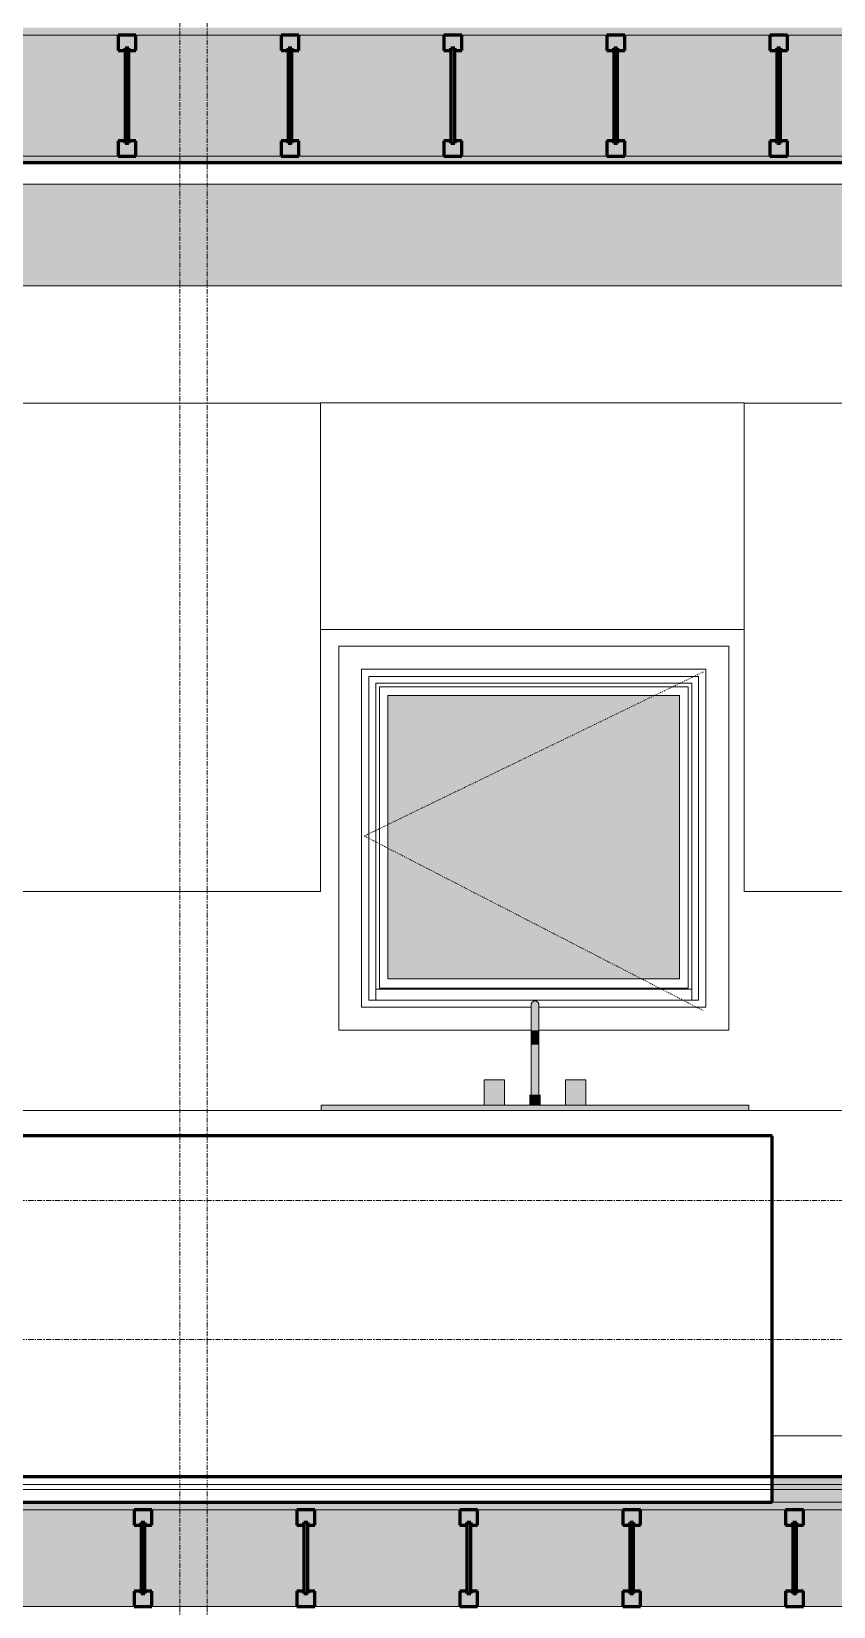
# Model space of a CAD drawing. Header units: inches. Extents: x -3207 to -1923, y -226 to 478.
# Drawn here: x -2639.2 to -2560.4, y -7.9 to 146.9 of the extents above; entities that cross this region are included whole.
import ezdxf

# ---------------------------------------------------------------- set-up
doc = ezdxf.new("R2010")
doc.units = ezdxf.units.IN
doc.header["$MEASUREMENT"] = 0
doc.linetypes.add('Dash 1_16_', pattern=[0.125, 0.0625, -0.0625])
doc.linetypes.add('Grid Line 1_2_', pattern=[0.875, 0.5, -0.125, 0.125, -0.125])
for name, color, linetype, lineweight in [('A-FLOR', 192, 'Continuous', 18), ('A-FLOR-1', 192, 'Continuous', 60), ('A-FLOR-LEVL-1', 51, 'Grid Line 1_2_', 9), ('A-FLOR-MCUT', 51, 'Continuous', 18), ('A-FLOR-PATT-1', 8, 'Continuous', 9), ('A-GLAZ', 151, 'Continuous', 18), ('A-GLAZ-1', 151, 'Continuous', 9), ('A-GLAZ-3', 151, 'Dash 1_16_', 9), ('M-HVAC-DUCT', 70, 'Continuous', 9), ('P-SANR-FIXT', 6, 'Continuous', 9), ('Q-CASE', 31, 'Continuous', 9), ('Q-CASE-1', 31, 'Continuous', 60), ('S-BEAM', 12, 'Continuous', 9), ('S-BEAM-1', 12, 'Continuous', 60), ('S-GRID-1', 1, 'Grid Line 1_2_', 9)]:
    doc.layers.add(name, color=color, linetype=linetype, lineweight=lineweight)
pattern_1 = [(0, (-2625.466, 124.937), (0, 2.399), []), (315, (-2625.466, 124.937), (2.398506, 0), [3.393, -3.393]), (45, (-2625.466, 124.937), (2.398506, 0), [3.393, -3.393])]
pattern_2 = [(161.57, (-2625.226, 125.177), (-1.92045124, 0.00015035), [0, -13.661, 1.517, 0]), (18.43, (-2625.706, 125.177), (-1.92045124, -0.00015035), [0, -13.661, 1.517, 0]), (108.43, (-2625.226, 125.177), (0.9599691, -4.80073665), [4.553, -10.625]), (71.57, (-2625.706, 125.177), (0.9599691, 4.80073665), [4.553, -10.625])]

# ---------------------------------------------------------------- blocks, each defined once
blk = doc.blocks.new('OD_CW_Base Cabinet - OD_CW_Base Cabinet-1596529-Section 12')
at = {"layer": 'Q-CASE'}
for p, q in [((-2666.34, 38.38), (-2666.34, 40.87)), ((-2526.71, 40.87), (-2666.34, 40.87)), ((-2566.43, 8.88), (-2527.86, 8.88))]:
    blk.add_line(p, q, dxfattribs=at)
blk = doc.blocks.new('OD_CW_Base Cabinet - OD_CW_Base Cabinet-1584419-Section 12')
at = {"layer": 'Q-CASE-1'}
for p, q in [((-2675.51, 38.37), (-2675.51, 2.37)), ((-2566.43, 38.37), (-2675.51, 38.37)), ((-2566.43, 2.37), (-2566.43, 38.37)), ((-2675.51, 2.37), (-2566.43, 2.37))]:
    blk.add_line(p, q, dxfattribs=at)
blk = doc.blocks.new('OD_CW_Upper Cabinet - OD_CW_Upper Cabinet-2238372-Section 12')
at = {"layer": 'Q-CASE'}
for p, q in [((-2610.77, 110.37), (-2666.34, 110.37)), ((-2666.34, 110.37), (-2666.34, 62.38)), ((-2610.77, 110.37), (-2610.77, 62.38)), ((-2666.34, 62.38), (-2610.77, 62.38))]:
    blk.add_line(p, q, dxfattribs=at)
blk = doc.blocks.new('Plywood Web Joist - 9 1_2_ TJI360 _ 16_ O_C_-2237540-Section 12')
at = {"layer": 'S-BEAM-1'}
for p, q in [((-2501.09, 1.62), (-2501.09, 0.12)), ((-2499.34, 1.62), (-2501.09, 1.62)), ((-2499.34, 0.12), (-2499.34, 1.62)), ((-2501.09, 0.12), (-2500.4, 0.12)), ((-2500.4, 0.12), (-2500.4, 0.37)), ((-2500.4, 0.37), (-2500.02, 0.37)), ((-2500.4, 0.37), (-2500.4, -6.6)), ((-2500.02, 0.37), (-2500.4, 0.37)), ((-2500.02, 0.37), (-2500.02, 0.12)), ((-2500.02, -6.6), (-2500.02, 0.37)), ((-2500.02, 0.12), (-2499.34, 0.12)), ((-2500.4, -6.38), (-2501.09, -6.38)), ((-2501.09, -6.38), (-2501.09, -7.88)), ((-2500.4, -6.6), (-2500.4, -6.38)), ((-2500.02, -6.6), (-2500.4, -6.6)), ((-2500.4, -6.6), (-2500.02, -6.6)), ((-2499.34, -6.38), (-2500.02, -6.38)), ((-2500.02, -6.38), (-2500.02, -6.6)), ((-2499.34, -7.88), (-2499.34, -6.38)), ((-2501.09, -7.88), (-2499.34, -7.88))]:
    blk.add_line(p, q, dxfattribs=at)
blk = doc.blocks.new('Plywood Web Joist - 9 1_2_ TJI360 _ 16_ O_C_-2284181-Section 12')
at = {"layer": 'S-BEAM-1'}
for p, q in [((-2629.09, 1.62), (-2629.09, 0.12)), ((-2627.34, 1.62), (-2629.09, 1.62)), ((-2627.34, 0.12), (-2627.34, 1.62)), ((-2629.09, 0.12), (-2628.4, 0.12)), ((-2628.4, 0.12), (-2628.4, 0.37)), ((-2628.4, 0.37), (-2628.02, 0.37)), ((-2628.4, 0.37), (-2628.4, -6.6)), ((-2628.02, 0.37), (-2628.4, 0.37)), ((-2628.02, 0.37), (-2628.02, 0.12)), ((-2628.02, -6.6), (-2628.02, 0.37)), ((-2628.02, 0.12), (-2627.34, 0.12)), ((-2628.4, -6.38), (-2629.09, -6.38)), ((-2629.09, -6.38), (-2629.09, -7.88)), ((-2628.4, -6.6), (-2628.4, -6.38)), ((-2628.02, -6.6), (-2628.4, -6.6)), ((-2628.4, -6.6), (-2628.02, -6.6)), ((-2627.34, -6.38), (-2628.02, -6.38)), ((-2628.02, -6.38), (-2628.02, -6.6)), ((-2627.34, -7.88), (-2627.34, -6.38)), ((-2629.09, -7.88), (-2627.34, -7.88))]:
    blk.add_line(p, q, dxfattribs=at)
blk = doc.blocks.new('Sink - Kitchen - Double - 42_x21_ - Private-365322-Section 12')
at = {"layer": 'P-SANR-FIXT'}
for points in [[(-2589.98, 48.75), (-2589.71, 48.75), (-2589.71, 51.62), (-2589.87, 51.59), (-2590, 51.47), (-2590.07, 51.33), (-2590.07, 50.82), (-2590.07, 50.28), (-2590.08, 49.17), (-2590.07, 48.75), (-2590, 48.75)], [(-2589.34, 48.75), (-2589.33, 50.68), (-2589.35, 51.35), (-2589.43, 51.5), (-2589.54, 51.59), (-2589.71, 51.62), (-2589.71, 48.75), (-2589.38, 48.75)], [(-2589.83, 47.38), (-2589.71, 47.38), (-2589.71, 48.75), (-2590.07, 48.75), (-2590.06, 47.38), (-2589.87, 47.38)], [(-2589.54, 47.38), (-2589.34, 47.38), (-2589.34, 48.75), (-2589.71, 48.75), (-2589.71, 47.38), (-2589.58, 47.38)], [(-2590.08, 42.38), (-2589.71, 42.38), (-2589.71, 47.38), (-2590.07, 47.38), (-2590.08, 43.22)], [(-2589.33, 42.38), (-2589.35, 47.38), (-2589.71, 47.38), (-2589.71, 42.38), (-2589.34, 42.38)], [(-2593.74, 41.38), (-2592.71, 41.38), (-2592.71, 43.88), (-2594.71, 43.88), (-2594.71, 41.38), (-2593.93, 41.38)], [(-2585.28, 41.38), (-2584.71, 41.38), (-2584.71, 43.88), (-2586.71, 43.88), (-2586.71, 41.38), (-2585.32, 41.38)], [(-2589.21, 41.38), (-2589.21, 42.38), (-2590.21, 42.38), (-2590.21, 41.38), (-2589.23, 41.38)], [(-2569.56, 40.87), (-2568.71, 40.87), (-2568.71, 41.38), (-2610.71, 41.38), (-2610.71, 40.87), (-2572.21, 40.87)]]:
    blk.add_hatch(color=256, dxfattribs=at).paths.add_polyline_path(points, flags=0)
for p, q in [((-2590.08, 48.75), (-2590.08, 42.38)), ((-2590.08, 48.75), (-2590.08, 47.38)), ((-2589.33, 42.38), (-2589.33, 48.75)), ((-2589.33, 47.38), (-2589.33, 48.75)), ((-2589.71, 47.38), (-2590.07, 47.38)), ((-2589.34, 47.38), (-2589.71, 47.38)), ((-2594.71, 43.88), (-2594.71, 41.38)), ((-2594.71, 43.88), (-2592.71, 43.88)), ((-2592.71, 41.38), (-2592.71, 43.88)), ((-2586.71, 43.88), (-2586.71, 41.38)), ((-2586.71, 43.88), (-2584.71, 43.88)), ((-2584.71, 41.38), (-2584.71, 43.88)), ((-2590.21, 42.38), (-2590.21, 41.38)), ((-2590.21, 42.38), (-2589.21, 42.38)), ((-2589.21, 41.38), (-2589.21, 42.38)), ((-2610.71, 41.38), (-2568.71, 41.38)), ((-2610.71, 40.87), (-2610.71, 41.38)), ((-2568.71, 40.87), (-2568.71, 41.38))]:
    blk.add_line(p, q, dxfattribs=at)
at = {"layer": 'P-SANR-FIXT', "flags": 128}
for points in [[(-2590.08, 51.25), (-2590.08, 51.26), (-2590.08, 51.28), (-2590.08, 51.29), (-2590.08, 51.31), (-2590.07, 51.32), (-2590.07, 51.34), (-2590.07, 51.35), (-2590.06, 51.37), (-2590.06, 51.38), (-2590.05, 51.4), (-2590.04, 51.41), (-2590.04, 51.42), (-2590.03, 51.44), (-2590.02, 51.45), (-2590.01, 51.46), (-2590.01, 51.47), (-2590, 51.49), (-2589.99, 51.5), (-2589.98, 51.51), (-2589.97, 51.52), (-2589.96, 51.53), (-2589.94, 51.54), (-2589.93, 51.55), (-2589.92, 51.56), (-2589.91, 51.57), (-2589.89, 51.57), (-2589.88, 51.58), (-2589.87, 51.59), (-2589.85, 51.59), (-2589.84, 51.6), (-2589.83, 51.6), (-2589.81, 51.61), (-2589.8, 51.61), (-2589.78, 51.62), (-2589.77, 51.62), (-2589.75, 51.62), (-2589.74, 51.62), (-2589.72, 51.62), (-2589.71, 51.62), (-2589.71, 51.62)], [(-2590.08, 48.75), (-2590.08, 48.85), (-2590.08, 48.95), (-2590.08, 49.05), (-2590.08, 49.15), (-2590.08, 49.25), (-2590.08, 49.34), (-2590.08, 49.44), (-2590.08, 49.54), (-2590.08, 49.63), (-2590.08, 49.72), (-2590.08, 49.81), (-2590.08, 49.9), (-2590.08, 49.99), (-2590.08, 50.08), (-2590.08, 50.16), (-2590.08, 50.24), (-2590.08, 50.32), (-2590.08, 50.4), (-2590.08, 50.47), (-2590.08, 50.54), (-2590.08, 50.61), (-2590.08, 50.68), (-2590.08, 50.74), (-2590.08, 50.8), (-2590.08, 50.85), (-2590.08, 50.91), (-2590.08, 50.95), (-2590.08, 51), (-2590.08, 51.04), (-2590.08, 51.08), (-2590.08, 51.11), (-2590.08, 51.15), (-2590.08, 51.17), (-2590.08, 51.19), (-2590.08, 51.21), (-2590.08, 51.23), (-2590.08, 51.24), (-2590.08, 51.25), (-2590.08, 51.25), (-2590.08, 51.25)], [(-2590.08, 51.25), (-2590.08, 51.25), (-2590.08, 51.24), (-2590.08, 51.23), (-2590.08, 51.22), (-2590.08, 51.2), (-2590.08, 51.18), (-2590.08, 51.15), (-2590.08, 51.12), (-2590.08, 51.09), (-2590.08, 51.05), (-2590.08, 51.01), (-2590.08, 50.97), (-2590.08, 50.92), (-2590.08, 50.87), (-2590.08, 50.81), (-2590.08, 50.76), (-2590.08, 50.69), (-2590.08, 50.63), (-2590.08, 50.56), (-2590.08, 50.49), (-2590.08, 50.42), (-2590.08, 50.34), (-2590.08, 50.26), (-2590.08, 50.18), (-2590.08, 50.1), (-2590.08, 50.02), (-2590.08, 49.93), (-2590.08, 49.84), (-2590.08, 49.75), (-2590.08, 49.66), (-2590.08, 49.56), (-2590.08, 49.47), (-2590.08, 49.37), (-2590.08, 49.27), (-2590.08, 49.17), (-2590.08, 49.08), (-2590.08, 48.98), (-2590.08, 48.88), (-2590.08, 48.78), (-2590.08, 48.75)], [(-2589.71, 51.62), (-2589.69, 51.62), (-2589.68, 51.62), (-2589.66, 51.62), (-2589.65, 51.62), (-2589.63, 51.62), (-2589.62, 51.61), (-2589.6, 51.61), (-2589.59, 51.61), (-2589.57, 51.6), (-2589.56, 51.6), (-2589.55, 51.59), (-2589.53, 51.58), (-2589.52, 51.58), (-2589.51, 51.57), (-2589.49, 51.56), (-2589.48, 51.55), (-2589.47, 51.54), (-2589.46, 51.53), (-2589.45, 51.52), (-2589.44, 51.51), (-2589.43, 51.5), (-2589.42, 51.49), (-2589.41, 51.48), (-2589.4, 51.47), (-2589.39, 51.45), (-2589.38, 51.44), (-2589.37, 51.43), (-2589.37, 51.41), (-2589.36, 51.4), (-2589.36, 51.39), (-2589.35, 51.37), (-2589.35, 51.36), (-2589.34, 51.34), (-2589.34, 51.33), (-2589.34, 51.31), (-2589.33, 51.3), (-2589.33, 51.28), (-2589.33, 51.27), (-2589.33, 51.25), (-2589.33, 51.25)], [(-2589.33, 51.25), (-2589.33, 51.25), (-2589.33, 51.24), (-2589.33, 51.23), (-2589.33, 51.22), (-2589.33, 51.2), (-2589.33, 51.18), (-2589.33, 51.15), (-2589.33, 51.12), (-2589.33, 51.09), (-2589.33, 51.05), (-2589.33, 51.01), (-2589.33, 50.97), (-2589.33, 50.92), (-2589.33, 50.87), (-2589.33, 50.81), (-2589.33, 50.76), (-2589.33, 50.69), (-2589.33, 50.63), (-2589.33, 50.56), (-2589.33, 50.49), (-2589.33, 50.42), (-2589.33, 50.34), (-2589.33, 50.26), (-2589.33, 50.18), (-2589.33, 50.1), (-2589.33, 50.02), (-2589.33, 49.93), (-2589.33, 49.84), (-2589.33, 49.75), (-2589.33, 49.66), (-2589.33, 49.56), (-2589.33, 49.47), (-2589.33, 49.37), (-2589.33, 49.27), (-2589.33, 49.17), (-2589.33, 49.08), (-2589.33, 48.98), (-2589.33, 48.88), (-2589.33, 48.78), (-2589.33, 48.75)], [(-2589.33, 48.75), (-2589.33, 48.85), (-2589.33, 48.95), (-2589.33, 49.05), (-2589.33, 49.15), (-2589.33, 49.25), (-2589.33, 49.34), (-2589.33, 49.44), (-2589.33, 49.54), (-2589.33, 49.63), (-2589.33, 49.72), (-2589.33, 49.81), (-2589.33, 49.9), (-2589.33, 49.99), (-2589.33, 50.08), (-2589.33, 50.16), (-2589.33, 50.24), (-2589.33, 50.32), (-2589.33, 50.4), (-2589.33, 50.47), (-2589.33, 50.54), (-2589.33, 50.61), (-2589.33, 50.68), (-2589.33, 50.74), (-2589.33, 50.8), (-2589.33, 50.85), (-2589.33, 50.91), (-2589.33, 50.95), (-2589.33, 51), (-2589.33, 51.04), (-2589.33, 51.08), (-2589.33, 51.11), (-2589.33, 51.15), (-2589.33, 51.17), (-2589.33, 51.19), (-2589.33, 51.21), (-2589.33, 51.23), (-2589.33, 51.24), (-2589.33, 51.25), (-2589.33, 51.25), (-2589.33, 51.25)]]:
    blk.add_lwpolyline(points, dxfattribs=at)
blk = doc.blocks.new('OD_CW_Upper Cabinet - OD_CW_Upper Cabinet-2237366-Section 12')
at = {"layer": 'Q-CASE'}
for p, q in [((-2514.71, 110.37), (-2569.18, 110.37)), ((-2569.18, 110.37), (-2569.18, 62.38)), ((-2569.18, 62.38), (-2514.71, 62.38))]:
    blk.add_line(p, q, dxfattribs=at)
blk = doc.blocks.new('Window-Casement-Andersen-A_Series - 35-1_4_ x 35-1_4_-V9-Section 12')
at = {"layer": 'A-GLAZ'}
blk.add_hatch(color=256, dxfattribs=at).paths.add_polyline_path([(-2583.18, 53.8), (-2575.52, 53.8), (-2575.52, 81.63), (-2604.15, 81.63), (-2604.15, 53.8), (-2592.26, 53.8)], flags=0)
at = {"layer": 'A-GLAZ-1'}
for p, q in [((-2570.68, 86.47), (-2608.99, 86.47)), ((-2608.99, 86.47), (-2608.99, 48.75)), ((-2570.68, 48.75), (-2570.68, 86.47)), ((-2606.74, 51), (-2606.74, 84.22)), ((-2606.74, 84.22), (-2572.93, 84.22)), ((-2572.93, 84.22), (-2572.93, 51)), ((-2606.03, 83.51), (-2573.65, 83.51)), ((-2606.03, 51.71), (-2606.03, 83.51)), ((-2605.35, 51.71), (-2605.35, 82.83)), ((-2605.35, 82.83), (-2574.32, 82.83)), ((-2604.99, 52.87), (-2604.99, 82.47)), ((-2604.99, 82.47), (-2574.68, 82.47)), ((-2574.68, 82.47), (-2574.68, 52.87)), ((-2574.32, 82.83), (-2574.32, 51.71)), ((-2573.65, 83.51), (-2573.65, 51.71)), ((-2604.15, 53.8), (-2604.15, 81.63)), ((-2604.15, 81.63), (-2575.52, 81.63)), ((-2575.52, 81.63), (-2575.52, 53.8)), ((-2605.35, 52.77), (-2574.32, 52.77)), ((-2604.99, 52.87), (-2574.68, 52.87)), ((-2575.52, 53.8), (-2604.15, 53.8)), ((-2573.65, 51.71), (-2606.03, 51.71)), ((-2590.08, 51), (-2606.74, 51)), ((-2572.93, 51), (-2589.33, 51)), ((-2608.99, 48.75), (-2590.07, 48.75)), ((-2589.34, 48.75), (-2570.68, 48.75))]:
    blk.add_line(p, q, dxfattribs=at)
at = {"layer": 'A-GLAZ-3'}
for p, q in [((-2573.18, 83.95), (-2606.48, 67.83)), ((-2606.48, 67.83), (-2573.18, 50.67))]:
    blk.add_line(p, q, dxfattribs=at)
blk = doc.blocks.new('OD_CW_Upper Cabinet - OD_CW_Upper Cabinet-2238395-Section 12')
at = {"layer": 'Q-CASE'}
for p, q in [((-2569.18, 110.38), (-2610.77, 110.38)), ((-2610.77, 110.38), (-2610.77, 88.11)), ((-2569.18, 110.38), (-2569.18, 88.11)), ((-2610.77, 88.11), (-2569.18, 88.11))]:
    blk.add_line(p, q, dxfattribs=at)
blk = doc.blocks.new('Plywood Web Joist - 11 7_8_ TJI360 _ 16_ O_C_-2000566-Section 12')
at = {"layer": 'S-BEAM-1'}
for p, q in [((-2118.65, 146.5), (-2118.65, 145)), ((-2116.9, 146.5), (-2118.65, 146.5)), ((-2116.9, 145), (-2116.9, 146.5)), ((-2118.65, 145), (-2117.96, 145)), ((-2117.96, 145), (-2117.96, 145.25)), ((-2117.96, 145.25), (-2117.59, 145.25)), ((-2117.96, 145.25), (-2117.96, 135.9)), ((-2117.59, 145.25), (-2117.96, 145.25)), ((-2117.59, 145.25), (-2117.59, 145)), ((-2117.59, 135.9), (-2117.59, 145.25)), ((-2117.59, 145), (-2116.9, 145)), ((-2117.96, 136.12), (-2118.65, 136.12)), ((-2118.65, 136.12), (-2118.65, 134.62)), ((-2117.96, 135.9), (-2117.96, 136.12)), ((-2117.59, 135.9), (-2117.96, 135.9)), ((-2117.96, 135.9), (-2117.59, 135.9)), ((-2116.9, 136.12), (-2117.59, 136.12)), ((-2117.59, 136.12), (-2117.59, 135.9)), ((-2116.9, 134.62), (-2116.9, 136.12)), ((-2118.65, 134.62), (-2116.9, 134.62))]:
    blk.add_line(p, q, dxfattribs=at)

msp = doc.modelspace()

# ---------------------------------------------------------------- hatches: boundary and pattern name
at = {"layer": 'A-FLOR'}
h = msp.add_hatch(color=256, dxfattribs=at)
h.paths.add_polyline_path([(-2565.01919, 4.125), (-2502.08668, 4.125), (-2502.08668, 4.875), (-2502.71168, 4.875), (-2502.71168, 4.75), (-2525.9671, 4.75), (-2525.9671, 4.875), (-2566.42745, 4.875), (-2566.42745, 4.125)], flags=0)
h.paths.add_polyline_path([(-2715.31847, 4.125), (-2675.51231, 4.125), (-2675.51231, 4.875), (-2715.33668, 4.875), (-2715.33668, 4.125)], flags=0)
h.paths.add_polyline_path([(-2474.33668, 4.125), (-2474.33668, 4.875), (-2476.08786, 4.875), (-2476.08786, 4.125)], flags=0)
h.paths.add_polyline_path([(-2496.58668, 4.125), (-2494.08786, 4.125), (-2494.08786, 4.875), (-2496.58668, 4.875)], flags=0)
h = msp.add_hatch(color=256, dxfattribs=at)
h.paths.add_polyline_path([(-2715.33668, 2.375), (-2675.51231, 2.375), (-2675.51231, 3.625), (-2715.33668, 3.625), (-2715.33668, 3.19612)], flags=0)
h.paths.add_polyline_path([(-2474.33668, 2.375), (-2474.33668, 3.625), (-2476.08786, 3.625), (-2476.08786, 2.375)], flags=0)
h.paths.add_polyline_path([(-2502.71168, 2.375), (-2502.08668, 2.375), (-2502.08668, 3.625), (-2566.42745, 3.625), (-2566.42745, 2.375), (-2510.53336, 2.375)], flags=0)
h.paths.add_polyline_path([(-2494.08786, 2.375), (-2494.08786, 3.625), (-2496.58668, 3.625), (-2496.58668, 2.375)], flags=0)
at = {"layer": 'A-FLOR-PATT-1'}
h = msp.add_hatch(dxfattribs=at)
h.set_pattern_fill('FP_4', color=256, style=0, pattern_type=2)
h.set_pattern_definition(pattern_1)
h.paths.add_polyline_path([(-2715.33668, 146.5), (-2540.33668, 146.5), (-2540.33668, 147.25), (-2715.33668, 147.25)], flags=0)
h.paths.add_polyline_path([(-2024.58668, 146.5), (-2022.83668, 146.5), (-2022.83668, 147.25), (-2260.08668, 147.25), (-2260.08668, 146.5), (-2044.96168, 146.5)], flags=0)
h = msp.add_hatch(dxfattribs=at)
h.set_pattern_fill('FP_6', color=256, style=0, pattern_type=2)
h.set_pattern_definition(pattern_2)
h.paths.add_polyline_path([(-2715.33668, 134.625), (-2540.33668, 134.625), (-2540.33668, 146.5), (-2715.33668, 146.5), (-2715.33668, 142.10476)], flags=0)
h.paths.add_polyline_path([(-2238.10417, 134.625), (-2022.83668, 134.625), (-2022.83668, 146.5), (-2260.08668, 146.5), (-2260.08668, 134.625)], flags=0)
h = msp.add_hatch(dxfattribs=at)
h.set_pattern_fill('FP_1', color=256, style=0, pattern_type=2)
h.set_pattern_definition([(0, (-2625.466, 124.937), (15.36, 3.84), [0.634, -10.886, 0.634, -10.886, -61.44]), (0, (-2625.466, 124.937), (15.36, 3.84), [-23.04, 0.634, -22.406, 0.634, -10.886, -26.88]), (0, (-2625.466, 124.937), (15.36, 3.84), [-57.6, 0.634, -7.046, 0.634, -18.566]), (120, (-2619.706, 126.857), (-11.005538, 11.38215), [0.634, -10.886, 0.634, -10.886, -61.44]), (120, (-2619.706, 126.857), (-11.005538, 11.38215), [-23.04, 0.634, -22.406, 0.634, -10.886, -26.88]), (120, (-2619.706, 126.857), (-11.005538, 11.38215), [-57.6, 0.634, -7.046, 0.634, -18.566]), (240, (-2617.786, 134.537), (-4.354462, -15.22215), [0.634, -10.886, 0.634, -10.886, -61.44]), (240, (-2617.786, 134.537), (-4.354462, -15.22215), [-23.04, 0.634, -22.406, 0.634, -10.886, -26.88]), (240, (-2617.786, 134.537), (-4.354462, -15.22215), [-57.6, 0.634, -7.046, 0.634, -18.566])])
h.paths.add_polyline_path([(-2092.8086, 134), (-2056.71168, 134), (-2056.71168, 134.625), (-2260.08668, 134.625), (-2260.08668, 134), (-2129.13249, 134)], flags=0)
h.paths.add_polyline_path([(-2692.15282, 134), (-2540.33668, 134), (-2540.33668, 134.625), (-2709.08668, 134.625), (-2709.08668, 134)], flags=0)
h = msp.add_hatch(dxfattribs=at)
h.set_pattern_fill('FP_4', color=256, style=0, pattern_type=2)
h.set_pattern_definition(pattern_1)
h.paths.add_polyline_path([(-2476.08786, 3.625), (-2474.33668, 3.625), (-2474.33668, 4.125), (-2476.08786, 4.125)], flags=0)
h.paths.add_polyline_path([(-2715.30633, 3.625), (-2675.51231, 3.625), (-2675.51231, 4.125), (-2715.33668, 4.125), (-2715.33668, 3.625)], flags=0)
h.paths.add_polyline_path([(-2510.53336, 3.625), (-2502.08668, 3.625), (-2502.08668, 4.125), (-2566.42745, 4.125), (-2566.42745, 3.625), (-2523.71168, 3.625)], flags=0)
h.paths.add_polyline_path([(-2496.58668, 3.625), (-2494.08786, 3.625), (-2494.08786, 4.125), (-2496.58668, 4.125)], flags=0)
h = msp.add_hatch(dxfattribs=at)
h.set_pattern_fill('FP_4', color=256, style=0, pattern_type=2)
h.set_pattern_definition(pattern_1)
h.paths.add_polyline_path([(-2711.27418, 1.625), (-2494.08786, 1.625), (-2494.08786, 2.375), (-2715.33668, 2.375), (-2715.33668, 1.625), (-2714.85525, 1.625)], flags=0)
h.paths.add_polyline_path([(-2474.33668, 1.625), (-2474.33668, 2.375), (-2476.08786, 2.375), (-2476.08786, 1.625)], flags=0)
h = msp.add_hatch(dxfattribs=at)
h.set_pattern_fill('FP_6', color=256, style=0, pattern_type=2)
h.set_pattern_definition(pattern_2)
h.paths.add_polyline_path([(-2528.6953, -7.875), (-2494.08786, -7.875), (-2494.08786, 1.625), (-2715.33668, 1.625), (-2715.33668, -7.875), (-2546.85725, -7.875)], flags=0)
h.paths.add_polyline_path([(-2476.08786, -7.875), (-2474.33668, -7.875), (-2474.33668, -7.625), (-2474.5801, -7.625), (-2474.33668, 1.625), (-2476.08786, 1.625), (-2476.08786, -7.04288)], flags=0)
at = {"layer": 'M-HVAC-DUCT'}
msp.add_hatch(color=256, dxfattribs=at).paths.add_polyline_path([(-2677.08786, 121.875), (-2506.08786, 121.875), (-2506.08786, 131.875), (-2677.08786, 131.875), (-2677.08786, 121.97705)], flags=0)

# ---------------------------------------------------------------- linework, layer by layer
at = {"layer": 'A-FLOR-1'}
for p, q in [((-2709.08668, 134), (-2056.71168, 134)), ((-2525.9671, 4.875), (-2708.46168, 4.875))]:
    msp.add_line(p, q, dxfattribs=at)
at = {"layer": 'A-FLOR-LEVL-1'}
for p, q in [((-1935.47917, 32), (-3194.57025, 32)), ((-1935.47917, 18.375), (-3194.57025, 18.375)), ((-1935.47917, 2.375), (-3194.57025, 2.375))]:
    msp.add_line(p, q, dxfattribs=at)
at = {"layer": 'A-FLOR-MCUT'}
for p, q in [((-2022.83668, 146.5), (-2715.33668, 146.5)), ((-2044.96168, 134.625), (-2715.33668, 134.625)), ((-2494.08786, 4.125), (-2715.33668, 4.125)), ((-2494.08786, 3.625), (-2715.33668, 3.625)), ((-2494.08786, 2.375), (-2715.33668, 2.375)), ((-2494.08786, 1.625), (-2715.33668, 1.625)), ((-2494.08786, -7.875), (-2709.21168, -7.875))]:
    msp.add_line(p, q, dxfattribs=at)
at = {"layer": 'M-HVAC-DUCT'}
for p, q in [((-2677.08786, 131.875), (-2506.08786, 131.875)), ((-2506.08786, 121.875), (-2677.08786, 121.875))]:
    msp.add_line(p, q, dxfattribs=at)
at = {"layer": 'S-GRID-1'}
for p, q in [((-2624.58668, -165.07357), (-2624.58668, 454.14485)), ((-2621.89918, -165.07357), (-2621.89918, 454.14485))]:
    msp.add_line(p, q, dxfattribs=at)

# ---------------------------------------------------------------- block references
at = {"layer": 'A-GLAZ'}
msp.add_blockref('Window-Casement-Andersen-A_Series - 35-1_4_ x 35-1_4_-V9-Section 12', (0, 0), dxfattribs=at)
at = {"layer": 'P-SANR-FIXT'}
msp.add_blockref('Sink - Kitchen - Double - 42_x21_ - Private-365322-Section 12', (0, 0), dxfattribs=at)
at = {"layer": 'Q-CASE'}
for name in ['OD_CW_Upper Cabinet - OD_CW_Upper Cabinet-2238372-Section 12', 'OD_CW_Upper Cabinet - OD_CW_Upper Cabinet-2238395-Section 12', 'OD_CW_Upper Cabinet - OD_CW_Upper Cabinet-2237366-Section 12', 'OD_CW_Base Cabinet - OD_CW_Base Cabinet-1596529-Section 12', 'OD_CW_Base Cabinet - OD_CW_Base Cabinet-1584419-Section 12']:
    msp.add_blockref(name, (0, 0), dxfattribs=at)
at = {"layer": 'S-BEAM'}
for name, p in [('Plywood Web Joist - 11 7_8_ TJI360 _ 16_ O_C_-2000566-Section 12', (-512, 0)), ('Plywood Web Joist - 11 7_8_ TJI360 _ 16_ O_C_-2000566-Section 12', (-496, 0)), ('Plywood Web Joist - 11 7_8_ TJI360 _ 16_ O_C_-2000566-Section 12', (-480, 0)), ('Plywood Web Joist - 11 7_8_ TJI360 _ 16_ O_C_-2000566-Section 12', (-464, 0)), ('Plywood Web Joist - 11 7_8_ TJI360 _ 16_ O_C_-2000566-Section 12', (-448, 0)), ('Plywood Web Joist - 9 1_2_ TJI360 _ 16_ O_C_-2284181-Section 12', (0, 0)), ('Plywood Web Joist - 9 1_2_ TJI360 _ 16_ O_C_-2237540-Section 12', (-112, 0)), ('Plywood Web Joist - 9 1_2_ TJI360 _ 16_ O_C_-2237540-Section 12', (-96, 0)), ('Plywood Web Joist - 9 1_2_ TJI360 _ 16_ O_C_-2237540-Section 12', (-80, 0)), ('Plywood Web Joist - 9 1_2_ TJI360 _ 16_ O_C_-2237540-Section 12', (-64, 0))]:
    msp.add_blockref(name, p, dxfattribs=at)

doc.saveas('drawing.dxf')
